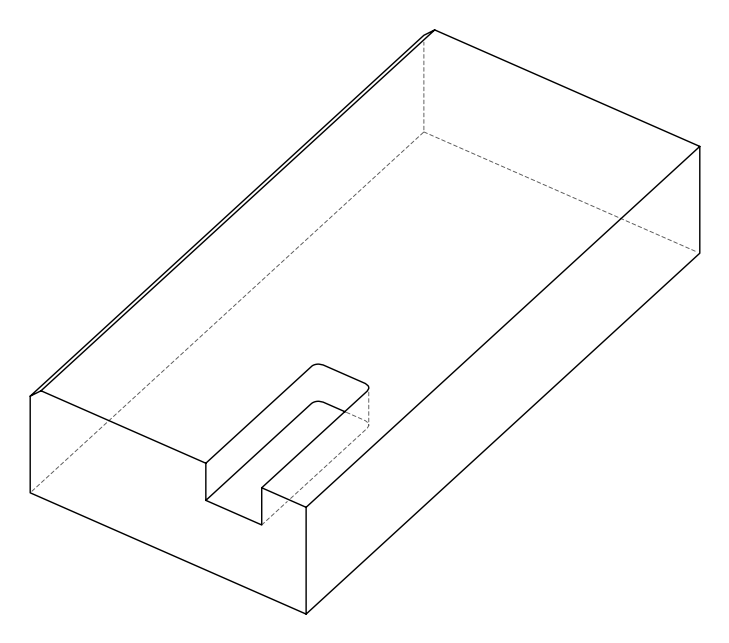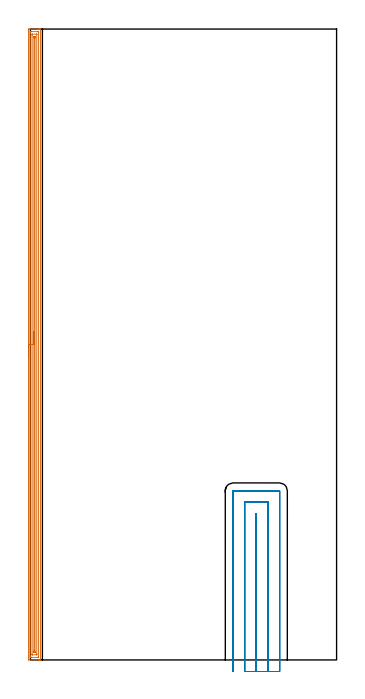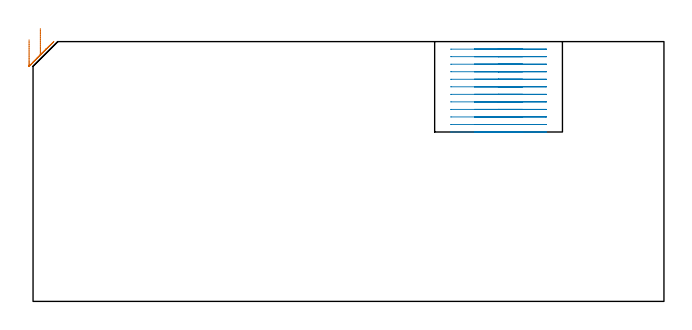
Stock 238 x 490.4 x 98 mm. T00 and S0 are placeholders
(PLAN: 2 operations, 1 tool changes, 38.3 min)
(1 AREA_MILL | FG_CHAMFER_SURFACE | UGT0205_001 | 15.88 min | 21208 mm3)
(2 MILL_SLOT | SLOT_PARTIAL_RECTANGULAR | NXT0201_011 | Follow Part, ap 3, ae 75% | 22.46 min | 225671 mm3)
(TOOL UGT0205_001 | Chamfer Mill 20 x 3 x 45 deg. | D20 FL50 Z2)
(TOOL NXT0201_011 | ENDMILL 12mm [2P460-1200-NA 1630] | D12 FL38 Z6)
(OP 1 AREA_MILL)
G17 G21 G94 G90
T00 M6
G54
G17 G0 G90 X-1.5 Y235.2 S1061 M3
G43 Z108. H0
Z98.7
G94 G1 Y235.238 Z97.828 F250.
Y235.352 Z96.964
Y235.541 Z96.112
Y235.803 Z95.28
Y236.137 Z94.474
Y236.54 Z93.7
Y237.008 Z92.964
Y237.54 Z92.272
Y238.129 Z91.629
Y238.772 Z91.04
Y239.464 Z90.508
Y240.2 Z90.04
Y240.974 Z89.637
Y241.78 Z89.303
Y242.612 Z89.041
Y243.464 Z88.852
Y244.328 Z88.738
Y245.2 Z88.7
Y489.77
X-1.497 Y490.394 Z88.701
X-1.495 Y490.396 Z88.702
X-0.873 Y490.4 Z89.325
X4.491 Z94.686
X5.913 Z96.109
X6.279 Z96.474
X7.011 Z97.211
X7.287 Z97.486
X7.729 Y490.393 Z97.921
X7.797 Y490.39 Z97.989
X7.8 Y490.217 Z98.
Y0.183
X7.797 Y0.01 Z97.988
X7.765 Y0.005 Z97.957
X7.727 Y0.002 Z97.919
X7.287 Y0. Z97.486
X7.011 Z97.211
X6.279 Z96.474
X5.019 Z95.216
X3.597 Z93.793
X-1.137 Z89.06
X-1.492 Y0.01 Z88.706
X-1.499 Y0.363 Z88.7
Y0.368
X-1.5 Y245.2
X-0.086 Z90.114
X-0.085 Y488.088 Z90.115
X-0.083 Y488.195 Z90.117
X-0.077 Y488.39 Z90.123
X0.021 Y488.394 Z90.221
X0.497 Y488.4 Z90.697
X5.861 Z96.061
X6.279 Y488.398 Z96.479
X6.338 Y488.395 Z96.538
X6.369 Y488.391 Z96.569
X6.379 Y488.301 Z96.579
X6.384 Y488.088 Z96.584
X6.385 Y487.981 Z96.585
X6.386 Y487.875 Z96.586
X6.385 Y2.312 Z96.585
X6.383 Y2.205 Z96.583
X6.377 Y2.01 Z96.577
X6.279 Y2.007 Z96.479
X5.803 Y2.001 Z96.003
X0.439 Y2. Z90.639
X0.021 Y2.002 Z90.221
X-0.038 Y2.005 Z90.162
X-0.069 Y2.009 Z90.131
X-0.079 Y2.099 Z90.121
X-0.084 Y2.312 Z90.116
X-0.086 Y2.419 Z90.114
Y2.525
Y245.2
X1.328 Z91.528
X1.329 Y485.779 Z91.529
X1.33 Y486.193 Z91.53
X1.333 Y486.313 Z91.533
X1.335 Y486.371 Z91.535
X1.341 Y486.39 Z91.541
X1.395 Y486.393 Z91.595
X1.603 Y486.399 Z91.803
X4.698 Z94.898
X4.836 Y486.396 Z95.036
X4.946 Y486.39 Z95.146
X4.966 Y486.387 Z95.166
X4.968 Y486.379 Z95.168
X4.969 Y486.353 Z95.169
X4.971 Y486.193 Z95.171
Y4.621
X4.97 Y4.207 Z95.17
X4.967 Y4.087 Z95.167
X4.965 Y4.029 Z95.165
X4.959 Y4.01 Z95.159
X4.905 Y4.007 Z95.105
X4.697 Y4.001 Z94.897
X1.602 Z91.802
X1.464 Y4.004 Z91.664
X1.354 Y4.01 Z91.554
X1.334 Y4.013 Z91.534
X1.332 Y4.021 Z91.532
X1.331 Y4.047 Z91.531
X1.329 Y4.207 Z91.529
X1.328 Y245.2 Z91.528
X2.743 Z92.943
Y483.471
X2.744 Y484.325 Z92.944
X2.746 Y484.362 Z92.946
X2.749 Y484.384 Z92.949
X2.764 Y484.39 Z92.964
X2.818 Y484.395 Z93.018
X2.929 Y484.399 Z93.129
X3.15 Y484.4 Z93.35
X3.371 Y484.399 Z93.571
X3.482 Y484.395 Z93.682
X3.536 Y484.39 Z93.736
X3.551 Y484.384 Z93.751
X3.552 Y484.364 Z93.752
X3.557 Y483.55 Z93.757
Y483.51
Y6.93
X3.556 Y6.075 Z93.756
X3.554 Y6.038 Z93.754
X3.551 Y6.016 Z93.751
X3.536 Y6.01 Z93.736
X3.482 Y6.005 Z93.682
X3.371 Y6.001 Z93.571
X3.15 Y6. Z93.35
X2.929 Y6.001 Z93.129
X2.818 Y6.005 Z93.018
X2.764 Y6.01 Z92.964
X2.749 Y6.016 Z92.949
X2.748 Y6.036 Z92.948
X2.743 Y6.85 Z92.943
Y6.89
Y245.2
Y246.072 Z92.981
Y246.936 Z93.095
Y247.788 Z93.283
Y248.62 Z93.546
Y249.426 Z93.88
Y250.2 Z94.282
Y250.936 Z94.751
Y251.628 Z95.282
Y252.271 Z95.872
Y252.86 Z96.515
Y253.392 Z97.207
Y253.86 Z97.943
Y254.263 Z98.716
Y254.597 Z99.522
Y254.859 Z100.354
Y255.048 Z101.206
Y255.162 Z102.071
Y255.2 Z102.943
G0 Z108.
M5
M2
(OP 2 MILL_SLOT)
G17 G21 G94 G90
T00 M6
G54
G17 G0 G90 X175.7 Y-9. S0 M3
G43 Z108. H1
Z95.158
G94 G1 Y-6. F250.
Y113.6 F500.
X175.5
Y-6.
Y-9. F250.
X184.7
Y-6.
Y122.6 F500.
X166.5
Y-6.
Y-9. F250.
X193.7
Y-6.
Y131.4 F500.
G3 X193.5 Y131.6 R0.2
G1 X157.7
G3 X157.5 Y131.4 R0.2
G1 Y-6.
Y-9. F250.
G0 X175.7 Z92.317
G1 Y-6.
Y113.6 F500.
X175.5
Y-6.
Y-9. F250.
X184.7
Y-6.
Y122.6 F500.
X166.5
Y-6.
Y-9. F250.
X193.7
Y-6.
Y131.4 F500.
G3 X193.5 Y131.6 R0.2
G1 X157.7
G3 X157.5 Y131.4 R0.2
G1 Y-6.
Y-9. F250.
G0 X175.7 Z89.475
G1 Y-6.
Y113.6 F500.
X175.5
Y-6.
Y-9. F250.
X184.7
Y-6.
Y122.6 F500.
X166.5
Y-6.
Y-9. F250.
X193.7
Y-6.
Y131.4 F500.
G3 X193.5 Y131.6 R0.2
G1 X157.7
G3 X157.5 Y131.4 R0.2
G1 Y-6.
Y-9. F250.
G0 X175.7 Z86.633
G1 Y-6.
Y113.6 F500.
X175.5
Y-6.
Y-9. F250.
X184.7
Y-6.
Y122.6 F500.
X166.5
Y-6.
Y-9. F250.
X193.7
Y-6.
Y131.4 F500.
G3 X193.5 Y131.6 R0.2
G1 X157.7
G3 X157.5 Y131.4 R0.2
G1 Y-6.
Y-9. F250.
G0 X175.7 Z83.792
G1 Y-6.
Y113.6 F500.
X175.5
Y-6.
Y-9. F250.
X184.7
Y-6.
Y122.6 F500.
X166.5
Y-6.
Y-9. F250.
X193.7
Y-6.
Y131.4 F500.
G3 X193.5 Y131.6 R0.2
G1 X157.7
G3 X157.5 Y131.4 R0.2
G1 Y-6.
Y-9. F250.
G0 X175.7 Z80.95
G1 Y-6.
Y113.6 F500.
X175.5
Y-6.
Y-9. F250.
X184.7
Y-6.
Y122.6 F500.
X166.5
Y-6.
Y-9. F250.
X193.7
Y-6.
Y131.4 F500.
G3 X193.5 Y131.6 R0.2
G1 X157.7
G3 X157.5 Y131.4 R0.2
G1 Y-6.
Y-9. F250.
G0 X175.7 Z78.108
G1 Y-6.
Y113.6 F500.
X175.5
Y-6.
Y-9. F250.
X184.7
Y-6.
Y122.6 F500.
X166.5
Y-6.
Y-9. F250.
X193.7
Y-6.
Y131.4 F500.
G3 X193.5 Y131.6 R0.2
G1 X157.7
G3 X157.5 Y131.4 R0.2
G1 Y-6.
Y-9. F250.
G0 X175.7 Z75.267
G1 Y-6.
Y113.6 F500.
X175.5
Y-6.
Y-9. F250.
X184.7
Y-6.
Y122.6 F500.
X166.5
Y-6.
Y-9. F250.
X193.7
Y-6.
Y131.4 F500.
G3 X193.5 Y131.6 R0.2
G1 X157.7
G3 X157.5 Y131.4 R0.2
G1 Y-6.
Y-9. F250.
G0 X175.7 Z72.425
G1 Y-6.
Y113.6 F500.
X175.5
Y-6.
Y-9. F250.
X184.7
Y-6.
Y122.6 F500.
X166.5
Y-6.
Y-9. F250.
X193.7
Y-6.
Y131.4 F500.
G3 X193.5 Y131.6 R0.2
G1 X157.7
G3 X157.5 Y131.4 R0.2
G1 Y-6.
Y-9. F250.
G0 X175.7 Z69.583
G1 Y-6.
Y113.6 F500.
X175.5
Y-6.
Y-9. F250.
X184.7
Y-6.
Y122.6 F500.
X166.5
Y-6.
Y-9. F250.
X193.7
Y-6.
Y131.4 F500.
G3 X193.5 Y131.6 R0.2
G1 X157.7
G3 X157.5 Y131.4 R0.2
G1 Y-6.
Y-9. F250.
G0 X175.7 Z66.742
G1 Y-6.
Y113.6 F500.
X175.5
Y-6.
Y-9. F250.
X184.7
Y-6.
Y122.6 F500.
X166.5
Y-6.
Y-9. F250.
X193.7
Y-6.
Y131.4 F500.
G3 X193.5 Y131.6 R0.2
G1 X157.7
G3 X157.5 Y131.4 R0.2
G1 Y-6.
Y-9. F250.
G0 X175.7 Z63.9
G1 Y-6.
Y113.6 F500.
X175.5
Y-6.
Y-9. F250.
X184.7
Y-6.
Y122.6 F500.
X166.5
Y-6.
Y-9. F250.
X193.7
Y-6.
Y131.4 F500.
G3 X193.5 Y131.6 R0.2
G1 X157.7
G3 X157.5 Y131.4 R0.2
G1 Y-6.
Y-9. F250.
G0 Z108.
M5
M2
